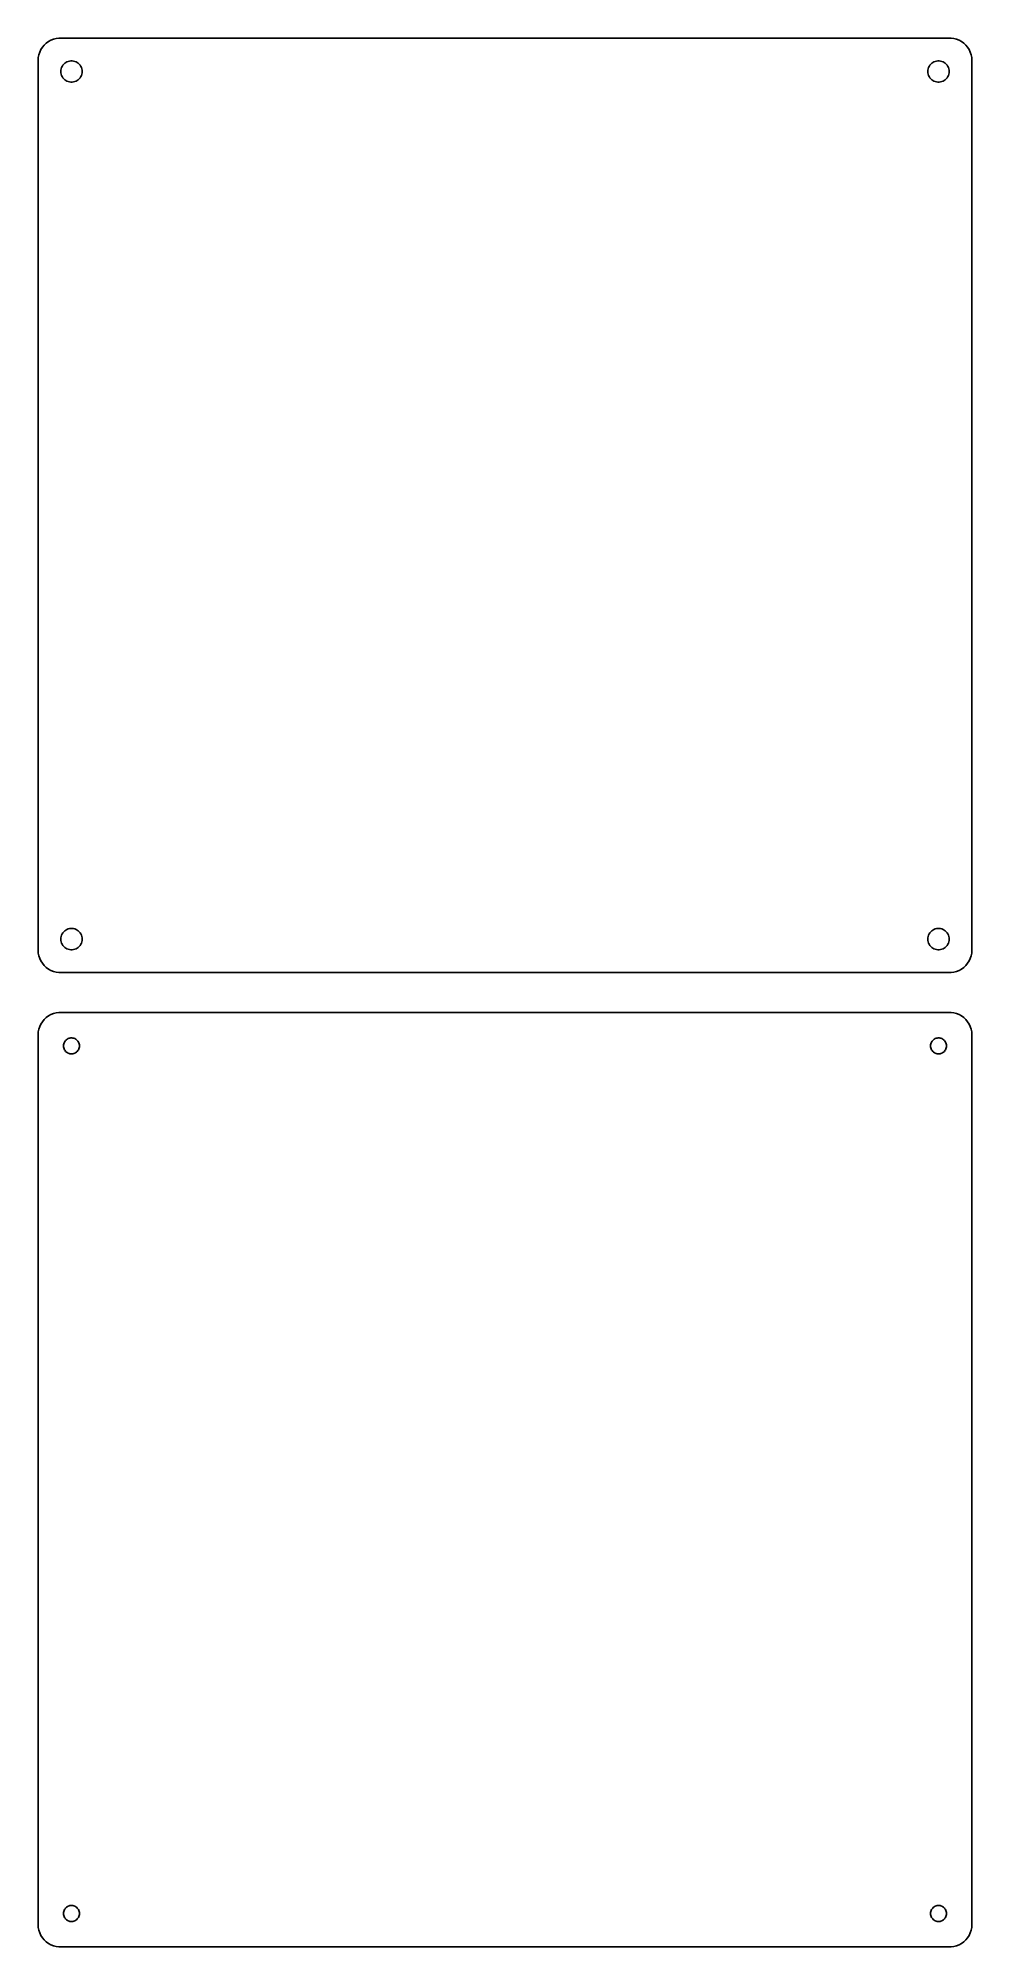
# Model space of a CAD drawing. Header units: metres. Extents: x -105 to 105, y 114 to 543.
import ezdxf

# ---------------------------------------------------------------- set-up
doc = ezdxf.new("R2010")
doc.units = ezdxf.units.M

msp = doc.modelspace()

# ---------------------------------------------------------------- linework, layer by layer
for p, q in [((-104.045, 540.939), (-104.382, 540.409)), ((-103.645, 541.423), (-104.045, 540.939)), ((-103.187, 541.853), (-103.645, 541.423)), ((-102.679, 542.222), (-103.187, 541.853)), ((-102.129, 542.524), (-102.679, 542.222)), ((-101.545, 542.755), (-102.129, 542.524)), ((-100.937, 542.911), (-101.545, 542.755)), ((-100.314, 542.99), (-100.937, 542.911)), ((100.314, 542.99), (-100.314, 542.99)), ((100.937, 542.911), (100.314, 542.99)), ((101.545, 542.755), (100.937, 542.911)), ((102.129, 542.524), (101.545, 542.755)), ((102.679, 542.222), (102.129, 542.524)), ((103.187, 541.853), (102.679, 542.222)), ((103.645, 541.423), (103.187, 541.853)), ((104.045, 540.939), (103.645, 541.423)), ((104.382, 540.409), (104.045, 540.939)), ((-104.961, 538.627), (-105, 538)), ((-105, 538), (-105, 338)), ((-104.843, 539.243), (-104.961, 538.627)), ((-104.649, 539.841), (-104.843, 539.243)), ((-104.382, 540.409), (-104.649, 539.841)), ((-99.8246, 536.097), (-99.7315, 536.383)), ((-99.7315, 536.383), (-99.6031, 536.656)), ((-99.6031, 536.656), (-99.4416, 536.911)), ((-99.4416, 536.911), (-99.2495, 537.143)), ((-99.2495, 537.143), (-99.0298, 537.349)), ((-99.0298, 537.349), (-98.786, 537.526)), ((-98.786, 537.526), (-98.5219, 537.672)), ((-98.5219, 537.672), (-98.2416, 537.783)), ((-98.2416, 537.783), (-97.9497, 537.857)), ((-97.9497, 537.857), (-97.6507, 537.895)), ((-97.6507, 537.895), (-97.3493, 537.895)), ((-97.3493, 537.895), (-97.0503, 537.857)), ((-97.0503, 537.857), (-96.7584, 537.783)), ((-96.7584, 537.783), (-96.4781, 537.672)), ((-96.4781, 537.672), (-96.214, 537.526)), ((-96.214, 537.526), (-95.9702, 537.349)), ((-95.9702, 537.349), (-95.7505, 537.143)), ((-95.7505, 537.143), (-95.5583, 536.911)), ((-95.5583, 536.911), (-95.3969, 536.656)), ((-95.3969, 536.656), (-95.2685, 536.383)), ((-95.2685, 536.383), (-95.1754, 536.097)), ((95.1754, 536.097), (95.2685, 536.383)), ((95.2685, 536.383), (95.3969, 536.656)), ((95.3969, 536.656), (95.5583, 536.911)), ((95.5583, 536.911), (95.7505, 537.143)), ((95.7505, 537.143), (95.9702, 537.349)), ((95.9702, 537.349), (96.214, 537.526)), ((96.214, 537.526), (96.4781, 537.672)), ((96.4781, 537.672), (96.7584, 537.783)), ((96.7584, 537.783), (97.0503, 537.857)), ((97.0503, 537.857), (97.3493, 537.895)), ((97.3493, 537.895), (97.6507, 537.895)), ((97.6507, 537.895), (97.9497, 537.857)), ((97.9497, 537.857), (98.2416, 537.783)), ((98.2416, 537.783), (98.5219, 537.672)), ((98.5219, 537.672), (98.786, 537.526)), ((98.786, 537.526), (99.0298, 537.349)), ((99.0298, 537.349), (99.2495, 537.143)), ((99.2495, 537.143), (99.4416, 536.911)), ((99.4416, 536.911), (99.6031, 536.656)), ((99.6031, 536.656), (99.7315, 536.383)), ((99.7315, 536.383), (99.8246, 536.097)), ((104.649, 539.841), (104.382, 540.409)), ((104.843, 539.243), (104.649, 539.841)), ((104.961, 538.627), (104.843, 539.243)), ((105, 538), (104.961, 538.627)), ((105, 338), (105, 538)), ((-99.9, 535.5), (-99.8811, 535.801)), ((-99.8811, 535.199), (-99.9, 535.5)), ((-99.8811, 535.801), (-99.8246, 536.097)), ((-99.8246, 534.903), (-99.8811, 535.199)), ((-99.7315, 534.617), (-99.8246, 534.903)), ((-99.6031, 534.344), (-99.7315, 534.617)), ((-99.4416, 534.089), (-99.6031, 534.344)), ((-99.2495, 533.857), (-99.4416, 534.089)), ((-99.0298, 533.651), (-99.2495, 533.857)), ((-98.786, 533.474), (-99.0298, 533.651)), ((-98.5219, 533.328), (-98.786, 533.474)), ((-98.2416, 533.217), (-98.5219, 533.328)), ((-97.9497, 533.143), (-98.2416, 533.217)), ((-97.6507, 533.105), (-97.9497, 533.143)), ((-97.3493, 533.105), (-97.6507, 533.105)), ((-97.0503, 533.143), (-97.3493, 533.105)), ((-96.7584, 533.217), (-97.0503, 533.143)), ((-96.4781, 533.328), (-96.7584, 533.217)), ((-96.214, 533.474), (-96.4781, 533.328)), ((-95.9702, 533.651), (-96.214, 533.474)), ((-95.7505, 533.857), (-95.9702, 533.651)), ((-95.5583, 534.089), (-95.7505, 533.857)), ((-95.3969, 534.344), (-95.5583, 534.089)), ((-95.2685, 534.617), (-95.3969, 534.344)), ((-95.1754, 534.903), (-95.2685, 534.617)), ((-95.1754, 536.097), (-95.1189, 535.801)), ((-95.1189, 535.199), (-95.1754, 534.903)), ((-95.1189, 535.801), (-95.1, 535.5)), ((-95.1, 535.5), (-95.1189, 535.199)), ((95.1, 535.5), (95.1189, 535.801)), ((95.1189, 535.199), (95.1, 535.5)), ((95.1189, 535.801), (95.1754, 536.097)), ((95.1754, 534.903), (95.1189, 535.199)), ((95.2685, 534.617), (95.1754, 534.903)), ((95.3969, 534.344), (95.2685, 534.617)), ((95.5583, 534.089), (95.3969, 534.344)), ((95.7505, 533.857), (95.5583, 534.089)), ((95.9702, 533.651), (95.7505, 533.857)), ((96.214, 533.474), (95.9702, 533.651)), ((96.4781, 533.328), (96.214, 533.474)), ((96.7584, 533.217), (96.4781, 533.328)), ((97.0503, 533.143), (96.7584, 533.217)), ((97.3493, 533.105), (97.0503, 533.143)), ((97.6507, 533.105), (97.3493, 533.105)), ((97.9497, 533.143), (97.6507, 533.105)), ((98.2416, 533.217), (97.9497, 533.143)), ((98.5219, 533.328), (98.2416, 533.217)), ((98.786, 533.474), (98.5219, 533.328)), ((99.0298, 533.651), (98.786, 533.474)), ((99.2495, 533.857), (99.0298, 533.651)), ((99.4416, 534.089), (99.2495, 533.857)), ((99.6031, 534.344), (99.4416, 534.089)), ((99.7315, 534.617), (99.6031, 534.344)), ((99.8246, 534.903), (99.7315, 534.617)), ((99.8246, 536.097), (99.8811, 535.801)), ((99.8811, 535.199), (99.8246, 534.903)), ((99.8811, 535.801), (99.9, 535.5)), ((99.9, 535.5), (99.8811, 535.199)), ((-99.9, 340.5), (-99.8811, 340.801)), ((-99.8811, 340.199), (-99.9, 340.5)), ((-99.8811, 340.801), (-99.8246, 341.097)), ((-99.8246, 339.903), (-99.8811, 340.199)), ((-99.8246, 341.097), (-99.7315, 341.383)), ((-99.7315, 339.617), (-99.8246, 339.903)), ((-99.7315, 341.383), (-99.6031, 341.656)), ((-99.6031, 339.344), (-99.7315, 339.617)), ((-99.6031, 341.656), (-99.4416, 341.911)), ((-99.4416, 339.089), (-99.6031, 339.344)), ((-99.4416, 341.911), (-99.2495, 342.143)), ((-99.2495, 338.857), (-99.4416, 339.089)), ((-99.2495, 342.143), (-99.0298, 342.349)), ((-99.0298, 342.349), (-98.786, 342.526)), ((-98.786, 342.526), (-98.5219, 342.672)), ((-98.5219, 342.672), (-98.2416, 342.783)), ((-98.2416, 342.783), (-97.9497, 342.857)), ((-97.9497, 342.857), (-97.6507, 342.895)), ((-97.6507, 342.895), (-97.3493, 342.895)), ((-97.3493, 342.895), (-97.0503, 342.857)), ((-97.0503, 342.857), (-96.7584, 342.783)), ((-96.7584, 342.783), (-96.4781, 342.672)), ((-96.4781, 342.672), (-96.214, 342.526)), ((-96.214, 342.526), (-95.9702, 342.349)), ((-95.9702, 342.349), (-95.7505, 342.143)), ((-95.7505, 342.143), (-95.5583, 341.911)), ((-95.5583, 339.089), (-95.7505, 338.857)), ((-95.5583, 341.911), (-95.3969, 341.656)), ((-95.3969, 339.344), (-95.5583, 339.089)), ((-95.3969, 341.656), (-95.2685, 341.383)), ((-95.2685, 339.617), (-95.3969, 339.344)), ((-95.2685, 341.383), (-95.1754, 341.097)), ((-95.1754, 339.903), (-95.2685, 339.617)), ((-95.1754, 341.097), (-95.1189, 340.801)), ((-95.1189, 340.199), (-95.1754, 339.903)), ((-95.1189, 340.801), (-95.1, 340.5)), ((-95.1, 340.5), (-95.1189, 340.199)), ((95.1, 340.5), (95.1189, 340.801)), ((95.1189, 340.199), (95.1, 340.5)), ((95.1189, 340.801), (95.1754, 341.097)), ((95.1754, 339.903), (95.1189, 340.199)), ((95.1754, 341.097), (95.2685, 341.383)), ((95.2685, 339.617), (95.1754, 339.903)), ((95.2685, 341.383), (95.3969, 341.656)), ((95.3969, 339.344), (95.2685, 339.617)), ((95.3969, 341.656), (95.5583, 341.911)), ((95.5583, 339.089), (95.3969, 339.344)), ((95.5583, 341.911), (95.7505, 342.143)), ((95.7505, 338.857), (95.5583, 339.089)), ((95.7505, 342.143), (95.9702, 342.349)), ((95.9702, 342.349), (96.214, 342.526)), ((96.214, 342.526), (96.4781, 342.672)), ((96.4781, 342.672), (96.7584, 342.783)), ((96.7584, 342.783), (97.0503, 342.857)), ((97.0503, 342.857), (97.3493, 342.895)), ((97.3493, 342.895), (97.6507, 342.895)), ((97.6507, 342.895), (97.9497, 342.857)), ((97.9497, 342.857), (98.2416, 342.783)), ((98.2416, 342.783), (98.5219, 342.672)), ((98.5219, 342.672), (98.786, 342.526)), ((98.786, 342.526), (99.0298, 342.349)), ((99.0298, 342.349), (99.2495, 342.143)), ((99.2495, 342.143), (99.4416, 341.911)), ((99.4416, 339.089), (99.2495, 338.857)), ((99.4416, 341.911), (99.6031, 341.656)), ((99.6031, 339.344), (99.4416, 339.089)), ((99.6031, 341.656), (99.7315, 341.383)), ((99.7315, 339.617), (99.6031, 339.344)), ((99.7315, 341.383), (99.8246, 341.097)), ((99.8246, 339.903), (99.7315, 339.617)), ((99.8246, 341.097), (99.8811, 340.801)), ((99.8811, 340.199), (99.8246, 339.903)), ((99.8811, 340.801), (99.9, 340.5)), ((99.9, 340.5), (99.8811, 340.199)), ((-105, 338), (-104.961, 337.373)), ((-104.961, 337.373), (-104.843, 336.757)), ((-104.843, 336.757), (-104.649, 336.159)), ((-104.649, 336.159), (-104.382, 335.591)), ((-104.382, 335.591), (-104.045, 335.061)), ((-104.045, 335.061), (-103.645, 334.577)), ((-99.0298, 338.651), (-99.2495, 338.857)), ((-98.786, 338.474), (-99.0298, 338.651)), ((-98.5219, 338.328), (-98.786, 338.474)), ((-98.2416, 338.217), (-98.5219, 338.328)), ((-97.9497, 338.143), (-98.2416, 338.217)), ((-97.6507, 338.105), (-97.9497, 338.143)), ((-97.3493, 338.105), (-97.6507, 338.105)), ((-97.0503, 338.143), (-97.3493, 338.105)), ((-96.7584, 338.217), (-97.0503, 338.143)), ((-96.4781, 338.328), (-96.7584, 338.217)), ((-96.214, 338.474), (-96.4781, 338.328)), ((-95.9702, 338.651), (-96.214, 338.474)), ((-95.7505, 338.857), (-95.9702, 338.651)), ((95.9702, 338.651), (95.7505, 338.857)), ((96.214, 338.474), (95.9702, 338.651)), ((96.4781, 338.328), (96.214, 338.474)), ((96.7584, 338.217), (96.4781, 338.328)), ((97.0503, 338.143), (96.7584, 338.217)), ((97.3493, 338.105), (97.0503, 338.143)), ((97.6507, 338.105), (97.3493, 338.105)), ((97.9497, 338.143), (97.6507, 338.105)), ((98.2416, 338.217), (97.9497, 338.143)), ((98.5219, 338.328), (98.2416, 338.217)), ((98.786, 338.474), (98.5219, 338.328)), ((99.0298, 338.651), (98.786, 338.474)), ((99.2495, 338.857), (99.0298, 338.651)), ((103.645, 334.577), (104.045, 335.061)), ((104.045, 335.061), (104.382, 335.591)), ((104.382, 335.591), (104.649, 336.159)), ((104.649, 336.159), (104.843, 336.757)), ((104.843, 336.757), (104.961, 337.373)), ((104.961, 337.373), (105, 338)), ((-103.645, 334.577), (-103.187, 334.147)), ((-103.187, 334.147), (-102.679, 333.778)), ((-102.679, 333.778), (-102.129, 333.476)), ((-102.129, 333.476), (-101.545, 333.245)), ((-101.545, 333.245), (-100.937, 333.089)), ((-100.937, 333.089), (-100.314, 333.01)), ((-100.314, 333.01), (100.314, 333.01)), ((100.314, 333.01), (100.937, 333.089)), ((100.937, 333.089), (101.545, 333.245)), ((101.545, 333.245), (102.129, 333.476)), ((102.129, 333.476), (102.679, 333.778)), ((102.679, 333.778), (103.187, 334.147)), ((103.187, 334.147), (103.645, 334.577)), ((-104.045, 321.939), (-104.382, 321.409)), ((-103.645, 322.423), (-104.045, 321.939)), ((-103.187, 322.853), (-103.645, 322.423)), ((-102.679, 323.222), (-103.187, 322.853)), ((-102.129, 323.524), (-102.679, 323.222)), ((-101.545, 323.755), (-102.129, 323.524)), ((-100.937, 323.911), (-101.545, 323.755)), ((-100.314, 323.99), (-100.937, 323.911)), ((100.314, 323.99), (-100.314, 323.99)), ((100.937, 323.911), (100.314, 323.99)), ((101.545, 323.755), (100.937, 323.911)), ((102.129, 323.524), (101.545, 323.755)), ((102.679, 323.222), (102.129, 323.524)), ((103.187, 322.853), (102.679, 323.222)), ((103.645, 322.423), (103.187, 322.853)), ((104.045, 321.939), (103.645, 322.423)), ((104.382, 321.409), (104.045, 321.939)), ((-104.961, 319.627), (-105, 319)), ((-105, 319), (-105, 119)), ((-104.843, 320.243), (-104.961, 319.627)), ((-104.649, 320.841), (-104.843, 320.243)), ((-104.382, 321.409), (-104.649, 320.841)), ((-99.0773, 317.367), (-98.9562, 317.558)), ((-98.9562, 317.558), (-98.8121, 317.732)), ((-98.8121, 317.732), (-98.6474, 317.887)), ((-98.6474, 317.887), (-98.4645, 318.02)), ((-98.4645, 318.02), (-98.2664, 318.129)), ((-98.2664, 318.129), (-98.0562, 318.212)), ((-98.0562, 318.212), (-97.8373, 318.268)), ((-97.8373, 318.268), (-97.613, 318.296)), ((-97.613, 318.296), (-97.387, 318.296)), ((-97.387, 318.296), (-97.1627, 318.268)), ((-97.1627, 318.268), (-96.9438, 318.212)), ((-96.9438, 318.212), (-96.7336, 318.129)), ((-96.7336, 318.129), (-96.5355, 318.02)), ((-96.5355, 318.02), (-96.3526, 317.887)), ((-96.3526, 317.887), (-96.1879, 317.732)), ((-96.1879, 317.732), (-96.0438, 317.558)), ((-96.0438, 317.558), (-95.9226, 317.367)), ((95.9226, 317.367), (96.0438, 317.558)), ((96.0438, 317.558), (96.1879, 317.732)), ((96.1879, 317.732), (96.3526, 317.887)), ((96.3526, 317.887), (96.5355, 318.02)), ((96.5355, 318.02), (96.7336, 318.129)), ((96.7336, 318.129), (96.9438, 318.212)), ((96.9438, 318.212), (97.1627, 318.268)), ((97.1627, 318.268), (97.387, 318.296)), ((97.387, 318.296), (97.613, 318.296)), ((97.613, 318.296), (97.8373, 318.268)), ((97.8373, 318.268), (98.0562, 318.212)), ((98.0562, 318.212), (98.2664, 318.129)), ((98.2664, 318.129), (98.4645, 318.02)), ((98.4645, 318.02), (98.6474, 317.887)), ((98.6474, 317.887), (98.8121, 317.732)), ((98.8121, 317.732), (98.9562, 317.558)), ((98.9562, 317.558), (99.0773, 317.367)), ((104.649, 320.841), (104.382, 321.409)), ((104.843, 320.243), (104.649, 320.841)), ((104.961, 319.627), (104.843, 320.243)), ((105, 319), (104.961, 319.627)), ((105, 119), (105, 319)), ((-99.3, 316.5), (-99.2858, 316.726)), ((-99.2858, 316.274), (-99.3, 316.5)), ((-99.2858, 316.726), (-99.2434, 316.948)), ((-99.2434, 316.052), (-99.2858, 316.274)), ((-99.2434, 316.948), (-99.1736, 317.163)), ((-99.1736, 315.837), (-99.2434, 316.052)), ((-99.1736, 317.163), (-99.0773, 317.367)), ((-99.0773, 315.633), (-99.1736, 315.837)), ((-98.9562, 315.442), (-99.0773, 315.633)), ((-98.8121, 315.268), (-98.9562, 315.442)), ((-98.6474, 315.113), (-98.8121, 315.268)), ((-98.4645, 314.98), (-98.6474, 315.113)), ((-98.2664, 314.871), (-98.4645, 314.98)), ((-98.0562, 314.788), (-98.2664, 314.871)), ((-97.8373, 314.732), (-98.0562, 314.788)), ((-97.613, 314.704), (-97.8373, 314.732)), ((-97.387, 314.704), (-97.613, 314.704)), ((-97.1627, 314.732), (-97.387, 314.704)), ((-96.9438, 314.788), (-97.1627, 314.732)), ((-96.7336, 314.871), (-96.9438, 314.788)), ((-96.5355, 314.98), (-96.7336, 314.871)), ((-96.3526, 315.113), (-96.5355, 314.98)), ((-96.1879, 315.268), (-96.3526, 315.113)), ((-96.0438, 315.442), (-96.1879, 315.268)), ((-95.9226, 315.633), (-96.0438, 315.442)), ((-95.9226, 317.367), (-95.8264, 317.163)), ((-95.8264, 315.837), (-95.9226, 315.633)), ((-95.8264, 317.163), (-95.7565, 316.948)), ((-95.7565, 316.052), (-95.8264, 315.837)), ((-95.7565, 316.948), (-95.7142, 316.726)), ((-95.7142, 316.274), (-95.7565, 316.052)), ((-95.7142, 316.726), (-95.7, 316.5)), ((-95.7, 316.5), (-95.7142, 316.274)), ((95.7, 316.5), (95.7142, 316.726)), ((95.7142, 316.274), (95.7, 316.5)), ((95.7142, 316.726), (95.7565, 316.948)), ((95.7565, 316.052), (95.7142, 316.274)), ((95.7565, 316.948), (95.8264, 317.163)), ((95.8264, 315.837), (95.7565, 316.052)), ((95.8264, 317.163), (95.9226, 317.367)), ((95.9226, 315.633), (95.8264, 315.837)), ((96.0438, 315.442), (95.9226, 315.633)), ((96.1879, 315.268), (96.0438, 315.442)), ((96.3526, 315.113), (96.1879, 315.268)), ((96.5355, 314.98), (96.3526, 315.113)), ((96.7336, 314.871), (96.5355, 314.98)), ((96.9438, 314.788), (96.7336, 314.871)), ((97.1627, 314.732), (96.9438, 314.788)), ((97.387, 314.704), (97.1627, 314.732)), ((97.613, 314.704), (97.387, 314.704)), ((97.8373, 314.732), (97.613, 314.704)), ((98.0562, 314.788), (97.8373, 314.732)), ((98.2664, 314.871), (98.0562, 314.788)), ((98.4645, 314.98), (98.2664, 314.871)), ((98.6474, 315.113), (98.4645, 314.98)), ((98.8121, 315.268), (98.6474, 315.113)), ((98.9562, 315.442), (98.8121, 315.268)), ((99.0773, 315.633), (98.9562, 315.442)), ((99.0773, 317.367), (99.1736, 317.163)), ((99.1736, 315.837), (99.0773, 315.633)), ((99.1736, 317.163), (99.2434, 316.948)), ((99.2434, 316.052), (99.1736, 315.837)), ((99.2434, 316.948), (99.2858, 316.726)), ((99.2858, 316.274), (99.2434, 316.052)), ((99.2858, 316.726), (99.3, 316.5)), ((99.3, 316.5), (99.2858, 316.274)), ((-99.3, 121.5), (-99.2858, 121.726)), ((-99.2858, 121.274), (-99.3, 121.5)), ((-99.2858, 121.726), (-99.2434, 121.948)), ((-99.2434, 121.052), (-99.2858, 121.274)), ((-99.2434, 121.948), (-99.1736, 122.163)), ((-99.1736, 120.837), (-99.2434, 121.052)), ((-99.1736, 122.163), (-99.0773, 122.367)), ((-99.0773, 120.633), (-99.1736, 120.837)), ((-99.0773, 122.367), (-98.9562, 122.558)), ((-98.9562, 120.442), (-99.0773, 120.633)), ((-98.9562, 122.558), (-98.8121, 122.732)), ((-98.8121, 120.268), (-98.9562, 120.442)), ((-98.8121, 122.732), (-98.6474, 122.887)), ((-98.6474, 120.113), (-98.8121, 120.268)), ((-98.6474, 122.887), (-98.4645, 123.02)), ((-98.4645, 123.02), (-98.2664, 123.129)), ((-98.2664, 123.129), (-98.0562, 123.212)), ((-98.0562, 123.212), (-97.8373, 123.268)), ((-97.8373, 123.268), (-97.613, 123.296)), ((-97.613, 123.296), (-97.387, 123.296)), ((-97.387, 123.296), (-97.1627, 123.268)), ((-97.1627, 123.268), (-96.9438, 123.212)), ((-96.9438, 123.212), (-96.7336, 123.129)), ((-96.7336, 123.129), (-96.5355, 123.02)), ((-96.5355, 123.02), (-96.3526, 122.887)), ((-96.3526, 122.887), (-96.1879, 122.732)), ((-96.1879, 120.268), (-96.3526, 120.113)), ((-96.1879, 122.732), (-96.0438, 122.558)), ((-96.0438, 120.442), (-96.1879, 120.268)), ((-96.0438, 122.558), (-95.9226, 122.367)), ((-95.9226, 120.633), (-96.0438, 120.442)), ((-95.9226, 122.367), (-95.8264, 122.163)), ((-95.8264, 120.837), (-95.9226, 120.633)), ((-95.8264, 122.163), (-95.7565, 121.948)), ((-95.7565, 121.052), (-95.8264, 120.837)), ((-95.7565, 121.948), (-95.7142, 121.726)), ((-95.7142, 121.274), (-95.7565, 121.052)), ((-95.7142, 121.726), (-95.7, 121.5)), ((-95.7, 121.5), (-95.7142, 121.274)), ((95.7, 121.5), (95.7142, 121.726)), ((95.7142, 121.274), (95.7, 121.5)), ((95.7142, 121.726), (95.7565, 121.948)), ((95.7565, 121.052), (95.7142, 121.274)), ((95.7565, 121.948), (95.8264, 122.163)), ((95.8264, 120.837), (95.7565, 121.052)), ((95.8264, 122.163), (95.9226, 122.367)), ((95.9226, 120.633), (95.8264, 120.837)), ((95.9226, 122.367), (96.0438, 122.558)), ((96.0438, 120.442), (95.9226, 120.633)), ((96.0438, 122.558), (96.1879, 122.732)), ((96.1879, 120.268), (96.0438, 120.442)), ((96.1879, 122.732), (96.3526, 122.887)), ((96.3526, 120.113), (96.1879, 120.268)), ((96.3526, 122.887), (96.5355, 123.02)), ((96.5355, 123.02), (96.7336, 123.129)), ((96.7336, 123.129), (96.9438, 123.212)), ((96.9438, 123.212), (97.1627, 123.268)), ((97.1627, 123.268), (97.387, 123.296)), ((97.387, 123.296), (97.613, 123.296)), ((97.613, 123.296), (97.8373, 123.268)), ((97.8373, 123.268), (98.0562, 123.212)), ((98.0562, 123.212), (98.2664, 123.129)), ((98.2664, 123.129), (98.4645, 123.02)), ((98.4645, 123.02), (98.6474, 122.887)), ((98.6474, 122.887), (98.8121, 122.732)), ((98.8121, 120.268), (98.6474, 120.113)), ((98.8121, 122.732), (98.9562, 122.558)), ((98.9562, 120.442), (98.8121, 120.268)), ((98.9562, 122.558), (99.0773, 122.367)), ((99.0773, 120.633), (98.9562, 120.442)), ((99.0773, 122.367), (99.1736, 122.163)), ((99.1736, 120.837), (99.0773, 120.633)), ((99.1736, 122.163), (99.2434, 121.948)), ((99.2434, 121.052), (99.1736, 120.837)), ((99.2434, 121.948), (99.2858, 121.726)), ((99.2858, 121.274), (99.2434, 121.052)), ((99.2858, 121.726), (99.3, 121.5)), ((99.3, 121.5), (99.2858, 121.274)), ((-105, 119), (-104.961, 118.373)), ((-104.961, 118.373), (-104.843, 117.757)), ((-104.843, 117.757), (-104.649, 117.159)), ((-104.649, 117.159), (-104.382, 116.591)), ((-104.382, 116.591), (-104.045, 116.061)), ((-104.045, 116.061), (-103.645, 115.577)), ((-98.4645, 119.98), (-98.6474, 120.113)), ((-98.2664, 119.871), (-98.4645, 119.98)), ((-98.0562, 119.788), (-98.2664, 119.871)), ((-97.8373, 119.732), (-98.0562, 119.788)), ((-97.613, 119.704), (-97.8373, 119.732)), ((-97.387, 119.704), (-97.613, 119.704)), ((-97.1627, 119.732), (-97.387, 119.704)), ((-96.9438, 119.788), (-97.1627, 119.732)), ((-96.7336, 119.871), (-96.9438, 119.788)), ((-96.5355, 119.98), (-96.7336, 119.871)), ((-96.3526, 120.113), (-96.5355, 119.98)), ((96.5355, 119.98), (96.3526, 120.113)), ((96.7336, 119.871), (96.5355, 119.98)), ((96.9438, 119.788), (96.7336, 119.871)), ((97.1627, 119.732), (96.9438, 119.788)), ((97.387, 119.704), (97.1627, 119.732)), ((97.613, 119.704), (97.387, 119.704)), ((97.8373, 119.732), (97.613, 119.704)), ((98.0562, 119.788), (97.8373, 119.732)), ((98.2664, 119.871), (98.0562, 119.788)), ((98.4645, 119.98), (98.2664, 119.871)), ((98.6474, 120.113), (98.4645, 119.98)), ((103.645, 115.577), (104.045, 116.061)), ((104.045, 116.061), (104.382, 116.591)), ((104.382, 116.591), (104.649, 117.159)), ((104.649, 117.159), (104.843, 117.757)), ((104.843, 117.757), (104.961, 118.373)), ((104.961, 118.373), (105, 119)), ((-103.645, 115.577), (-103.187, 115.147)), ((-103.187, 115.147), (-102.679, 114.778)), ((-102.679, 114.778), (-102.129, 114.476)), ((-102.129, 114.476), (-101.545, 114.245)), ((-101.545, 114.245), (-100.937, 114.089)), ((-100.937, 114.089), (-100.314, 114.01)), ((-100.314, 114.01), (100.314, 114.01)), ((100.314, 114.01), (100.937, 114.089)), ((100.937, 114.089), (101.545, 114.245)), ((101.545, 114.245), (102.129, 114.476)), ((102.129, 114.476), (102.679, 114.778)), ((102.679, 114.778), (103.187, 115.147)), ((103.187, 115.147), (103.645, 115.577))]:
    msp.add_line(p, q)

doc.saveas('drawing.dxf')
